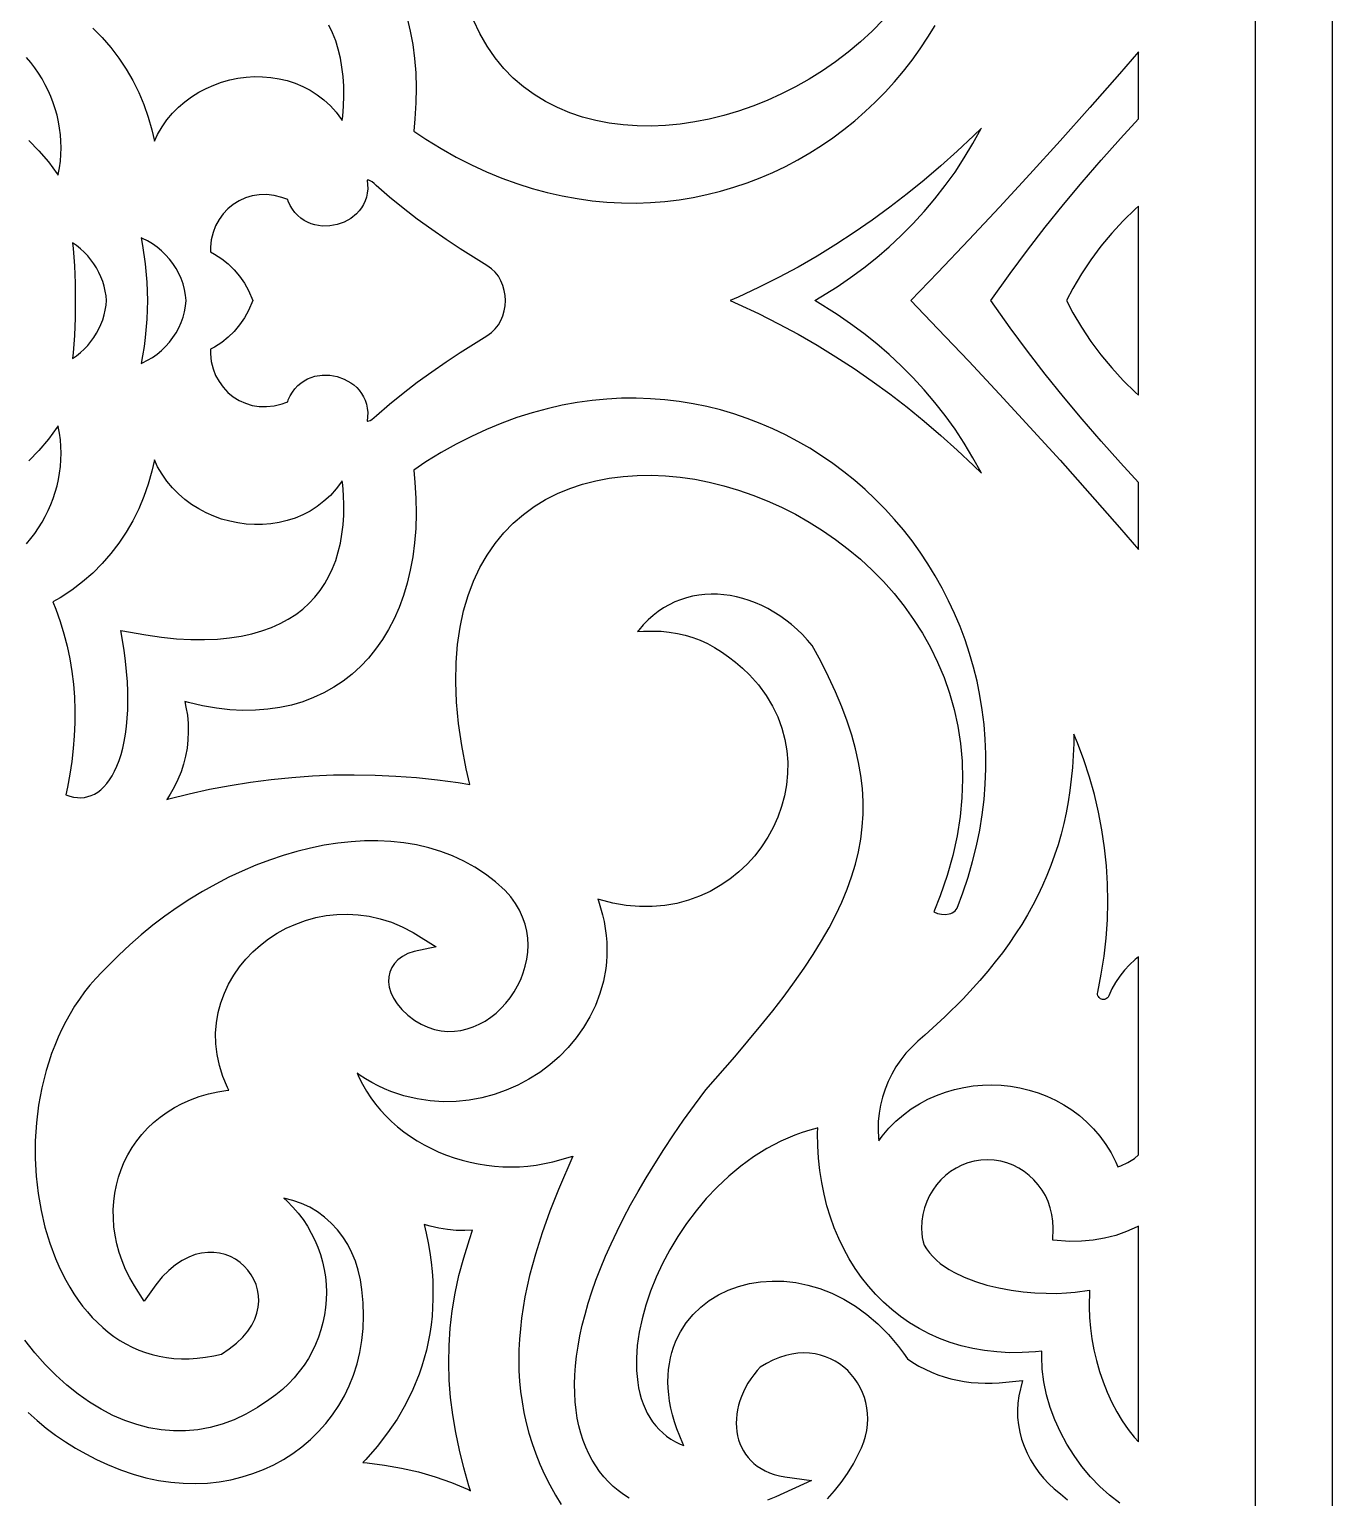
# Model space of a CAD drawing. Extents: x -375 to 375, y -1025 to 1025.
# Drawn here: x -192.2 to -125, y -570.1 to -494.4 of the extents above; entities that cross this region are included whole.
import ezdxf

# ---------------------------------------------------------------- set-up
doc = ezdxf.new("R2010")
doc.units = 0
doc.layers.add('LAYER_10', color=1, linetype='CONTINUOUS')

msp = doc.modelspace()

# ---------------------------------------------------------------- linework, layer by layer
at = {"layer": 'LAYER_10'}
for points in [[(-129.002, -693.463), (-125.002, -693.463), (-125.002, -464.039), (-129.002, -464.039)], [(-137.916, -502.311), (-136.937, -501.175), (-135.938, -500.056), (-135.002, -499.046), (-135.002, -495.587), (-135.986, -496.725), (-137.511, -498.461), (-139.051, -500.186), (-140.604, -501.899), (-142.171, -503.601), (-143.752, -505.291), (-145.346, -506.969), (-146.744, -508.417), (-145.346, -509.865), (-143.752, -511.543), (-142.171, -513.233), (-140.604, -514.935), (-139.051, -516.648), (-137.511, -518.373), (-135.986, -520.109), (-135.002, -521.247), (-135.002, -517.788), (-135.938, -516.778), (-136.937, -515.659), (-137.916, -514.523), (-138.872, -513.37), (-139.808, -512.201), (-140.721, -511.016), (-141.612, -509.814), (-142.609, -508.417), (-141.612, -507.02), (-140.721, -505.818), (-139.808, -504.633), (-138.872, -503.464)], [(-145.496, -503.169), (-144.966, -502.491), (-144.462, -501.79), (-143.985, -501.066), (-143.535, -500.321), (-143.114, -499.553), (-143.1, -499.523), (-143.512, -499.926), (-144.348, -500.708), (-145.195, -501.468), (-146.056, -502.203), (-146.93, -502.916), (-147.821, -503.604), (-148.728, -504.269), (-149.652, -504.91), (-150.596, -505.526), (-151.56, -506.118), (-152.545, -506.685), (-153.552, -507.228), (-154.583, -507.745), (-155.638, -508.237), (-156.056, -508.417), (-155.638, -508.597), (-154.583, -509.089), (-153.552, -509.606), (-152.545, -510.149), (-151.56, -510.716), (-150.596, -511.308), (-149.652, -511.924), (-148.728, -512.565), (-147.821, -513.23), (-146.93, -513.918), (-146.056, -514.631), (-145.195, -515.367), (-144.348, -516.126), (-143.512, -516.908), (-143.1, -517.311), (-143.114, -517.281), (-143.535, -516.514), (-143.985, -515.768), (-144.462, -515.044), (-144.966, -514.343), (-145.496, -513.665), (-146.051, -513.011), (-146.629, -512.381), (-147.231, -511.775), (-147.854, -511.194), (-148.498, -510.639), (-149.161, -510.11), (-149.844, -509.607), (-150.543, -509.131), (-151.685, -508.417), (-150.543, -507.703), (-149.844, -507.227), (-149.161, -506.724), (-148.498, -506.195), (-147.854, -505.64), (-147.231, -505.059), (-146.629, -504.454), (-146.051, -503.823)], [(-172.173, -504.212), (-172.903, -503.653), (-173.61, -503.079), (-174.284, -502.492), (-174.402, -502.38), (-174.502, -502.3), (-174.593, -502.244), (-174.67, -502.212), (-174.731, -502.202), (-174.761, -502.204), (-174.733, -502.431), (-174.728, -502.656), (-174.748, -502.873), (-174.792, -503.081), (-174.857, -503.278), (-174.942, -503.463), (-175.044, -503.635), (-175.163, -503.793), (-175.301, -503.943), (-175.597, -504.184), (-175.936, -504.372), (-176.301, -504.502), (-176.683, -504.571), (-177.072, -504.576), (-177.451, -504.515), (-177.645, -504.456), (-177.829, -504.379), (-178.006, -504.283), (-178.174, -504.168), (-178.332, -504.033), (-178.478, -503.877), (-178.609, -503.702), (-178.724, -503.508), (-178.821, -503.295), (-178.849, -503.213), (-179.145, -503.096), (-179.547, -502.995), (-179.939, -502.951), (-180.319, -502.96), (-180.683, -503.018), (-181.03, -503.123), (-181.356, -503.272), (-181.658, -503.461), (-181.933, -503.688), (-182.178, -503.949), (-182.389, -504.241), (-182.563, -504.562), (-182.697, -504.908), (-182.788, -505.278), (-182.832, -505.667), (-182.828, -505.909), (-182.615, -506.019), (-182.251, -506.258), (-181.914, -506.53), (-181.607, -506.833), (-181.33, -507.165), (-181.085, -507.522), (-180.875, -507.904), (-180.652, -508.417), (-180.875, -508.931), (-181.085, -509.312), (-181.33, -509.669), (-181.607, -510.001), (-181.914, -510.304), (-182.251, -510.576), (-182.615, -510.815), (-182.828, -510.925), (-182.832, -511.167), (-182.788, -511.556), (-182.697, -511.926), (-182.563, -512.272), (-182.389, -512.593), (-182.178, -512.886), (-181.933, -513.147), (-181.658, -513.373), (-181.356, -513.562), (-181.03, -513.711), (-180.683, -513.816), (-180.319, -513.874), (-179.939, -513.883), (-179.547, -513.839), (-179.141, -513.737), (-178.941, -513.666), (-178.851, -513.627), (-178.821, -513.539), (-178.724, -513.326), (-178.609, -513.132), (-178.478, -512.957), (-178.332, -512.801), (-178.174, -512.666), (-178.006, -512.551), (-177.829, -512.455), (-177.645, -512.379), (-177.451, -512.319), (-177.072, -512.258), (-176.683, -512.263), (-176.301, -512.332), (-175.936, -512.462), (-175.603, -512.647), (-175.442, -512.766), (-175.296, -512.896), (-175.163, -513.041), (-175.044, -513.199), (-174.942, -513.371), (-174.857, -513.556), (-174.792, -513.753), (-174.748, -513.961), (-174.728, -514.178), (-174.733, -514.404), (-174.761, -514.63), (-174.731, -514.632), (-174.67, -514.622), (-174.593, -514.59), (-174.508, -514.538), (-174.279, -514.338), (-173.61, -513.755), (-172.903, -513.181), (-172.173, -512.622), (-171.431, -512.084), (-170.689, -511.57), (-169.956, -511.084), (-168.581, -510.226), (-168.348, -510.061), (-168.156, -509.877), (-167.995, -509.67), (-167.863, -509.443), (-167.76, -509.201), (-167.688, -508.946), (-167.646, -508.685), (-167.635, -508.417), (-167.646, -508.149), (-167.688, -507.888), (-167.76, -507.634), (-167.863, -507.391), (-167.995, -507.164), (-168.156, -506.957), (-168.348, -506.773), (-168.581, -506.608), (-169.956, -505.75), (-170.689, -505.264), (-171.431, -504.75)], [(-135.002, -503.542), (-135.167, -503.688), (-135.792, -504.304), (-136.383, -504.948), (-136.939, -505.619), (-137.459, -506.317), (-137.941, -507.041), (-138.385, -507.787), (-138.716, -508.417), (-138.385, -509.047), (-137.941, -509.794), (-137.459, -510.517), (-136.939, -511.215), (-136.383, -511.886), (-135.792, -512.53), (-135.167, -513.146), (-135.002, -513.292), (-135.002, -508.417)], [(-188.381, -507.432), (-188.472, -507.193), (-188.578, -506.961), (-188.7, -506.736), (-188.837, -506.518), (-188.989, -506.31), (-189.155, -506.11), (-189.334, -505.921), (-189.528, -505.743), (-189.734, -505.576), (-189.935, -505.435), (-189.902, -505.728), (-189.835, -506.625), (-189.801, -507.523), (-189.8, -508.417), (-189.801, -509.311), (-189.835, -510.209), (-189.902, -511.106), (-189.935, -511.399), (-189.734, -511.258), (-189.528, -511.091), (-189.334, -510.913), (-189.155, -510.724), (-188.989, -510.524), (-188.837, -510.316), (-188.7, -510.098), (-188.578, -509.873), (-188.472, -509.641), (-188.381, -509.402), (-188.307, -509.158), (-188.249, -508.909), (-188.208, -508.656), (-188.186, -508.417), (-188.208, -508.178), (-188.249, -507.925), (-188.307, -507.676)], [(-184.944, -506.274), (-185.14, -506.055), (-185.352, -505.851), (-185.579, -505.663), (-185.82, -505.493), (-186.074, -505.341), (-186.339, -505.209), (-186.407, -505.182), (-186.329, -505.576), (-186.194, -506.519), (-186.115, -507.465), (-186.081, -508.417), (-186.115, -509.369), (-186.194, -510.313), (-186.254, -510.788), (-186.33, -511.261), (-186.407, -511.652), (-186.339, -511.625), (-186.074, -511.493), (-185.82, -511.342), (-185.579, -511.171), (-185.352, -510.983), (-185.14, -510.779), (-184.944, -510.56), (-184.766, -510.326), (-184.605, -510.08), (-184.464, -509.822), (-184.343, -509.554), (-184.244, -509.276), (-184.166, -508.991), (-184.112, -508.698), (-184.084, -508.417), (-184.112, -508.136), (-184.166, -507.843), (-184.244, -507.558), (-184.343, -507.28), (-184.464, -507.012), (-184.605, -506.754), (-184.766, -506.508)], [(-144.579, -537.022), (-144.868, -538.053), (-145.225, -539.102), (-145.554, -539.919), (-145.359, -540.002), (-145.153, -540.051), (-144.953, -540.061), (-144.759, -540.031), (-144.681, -540.005), (-144.603, -539.967), (-144.53, -539.92), (-144.462, -539.863), (-144.401, -539.794), (-144.355, -539.727), (-144.058, -538.943), (-143.787, -538.133), (-143.552, -537.325), (-143.353, -536.519), (-143.189, -535.718), (-143.059, -534.921), (-142.963, -534.128), (-142.9, -533.341), (-142.869, -532.56), (-142.87, -531.786), (-142.901, -531.019), (-142.964, -530.26), (-143.056, -529.509), (-143.177, -528.768), (-143.327, -528.036), (-143.504, -527.314), (-143.709, -526.604), (-143.941, -525.905), (-144.198, -525.218), (-144.481, -524.544), (-144.789, -523.884), (-145.121, -523.238), (-145.477, -522.606), (-145.855, -521.99), (-146.256, -521.39), (-146.678, -520.806), (-147.121, -520.24), (-147.585, -519.692), (-148.068, -519.162), (-148.57, -518.652), (-149.091, -518.161), (-149.63, -517.691), (-150.186, -517.242), (-150.758, -516.815), (-151.346, -516.41), (-151.95, -516.029), (-152.568, -515.671), (-153.2, -515.337), (-153.845, -515.028), (-154.504, -514.745), (-155.174, -514.487), (-155.856, -514.257), (-156.548, -514.054), (-157.251, -513.879), (-157.963, -513.733), (-158.685, -513.616), (-159.414, -513.529), (-160.152, -513.473), (-160.896, -513.448), (-161.648, -513.454), (-162.405, -513.493), (-163.167, -513.566), (-163.934, -513.672), (-164.705, -513.812), (-165.48, -513.988), (-166.257, -514.199), (-167.037, -514.447), (-167.819, -514.731), (-168.601, -515.054), (-169.384, -515.414), (-170.167, -515.814), (-170.949, -516.254), (-171.73, -516.734), (-172.359, -517.155), (-172.293, -517.793), (-172.244, -518.603), (-172.231, -519.392), (-172.254, -520.157), (-172.312, -520.899), (-172.404, -521.617), (-172.531, -522.309), (-172.691, -522.976), (-172.884, -523.616), (-173.109, -524.228), (-173.366, -524.812), (-173.653, -525.366), (-173.971, -525.891), (-174.319, -526.384), (-174.695, -526.845), (-175.1, -527.273), (-175.532, -527.666), (-175.991, -528.025), (-176.476, -528.348), (-176.985, -528.634), (-177.518, -528.882), (-178.074, -529.092), (-178.651, -529.263), (-179.25, -529.394), (-179.869, -529.484), (-180.507, -529.533), (-181.163, -529.541), (-181.837, -529.506), (-182.528, -529.428), (-183.234, -529.306), (-183.957, -529.141), (-184.159, -529.083), (-184.092, -529.368), (-184.022, -529.791), (-183.982, -530.216), (-183.972, -530.641), (-183.99, -531.064), (-184.037, -531.484), (-184.113, -531.9), (-184.216, -532.31), (-184.348, -532.712), (-184.507, -533.106), (-184.693, -533.49), (-184.906, -533.863), (-185.082, -534.128), (-184.968, -534.096), (-183.925, -533.834), (-182.877, -533.604), (-181.823, -533.404), (-180.764, -533.235), (-179.701, -533.097), (-178.635, -532.99), (-177.566, -532.914), (-176.495, -532.869), (-175.423, -532.856), (-174.351, -532.873), (-173.279, -532.922), (-172.208, -533.002), (-171.139, -533.113), (-170.072, -533.256), (-169.46, -533.356), (-169.648, -532.558), (-169.878, -531.357), (-170.043, -530.209), (-170.146, -529.114), (-170.187, -528.071), (-170.171, -527.079), (-170.097, -526.138), (-169.969, -525.247), (-169.788, -524.406), (-169.556, -523.614), (-169.276, -522.871), (-168.949, -522.178), (-168.578, -521.533), (-168.165, -520.937), (-167.713, -520.389), (-167.223, -519.889), (-166.699, -519.438), (-166.144, -519.033), (-165.559, -518.676), (-164.947, -518.365), (-164.311, -518.099), (-163.653, -517.878), (-162.976, -517.7), (-162.281, -517.566), (-161.571, -517.475), (-160.849, -517.425), (-160.116, -517.416), (-159.375, -517.448), (-158.628, -517.518), (-157.877, -517.628), (-157.124, -517.776), (-156.371, -517.962), (-155.62, -518.184), (-154.875, -518.443), (-154.136, -518.737), (-153.406, -519.067), (-152.687, -519.431), (-151.981, -519.829), (-151.291, -520.261), (-150.618, -520.725), (-149.966, -521.222), (-149.335, -521.75), (-148.729, -522.31), (-148.15, -522.9), (-147.599, -523.52), (-147.08, -524.17), (-146.593, -524.848), (-146.143, -525.555), (-145.73, -526.29), (-145.358, -527.052), (-145.029, -527.84), (-144.744, -528.655), (-144.506, -529.494), (-144.319, -530.358), (-144.183, -531.245), (-144.101, -532.155), (-144.075, -533.087), (-144.108, -534.041), (-144.201, -535.015), (-144.358, -536.009)], [(-177.178, -523.359), (-176.937, -522.999), (-176.723, -522.62), (-176.537, -522.221), (-176.377, -521.805), (-176.243, -521.37), (-176.135, -520.919), (-176.053, -520.453), (-175.996, -519.971), (-175.965, -519.476), (-175.958, -518.968), (-175.976, -518.448), (-176.017, -517.917), (-176.043, -517.706), (-176.07, -517.75), (-176.348, -518.122), (-176.652, -518.46), (-176.98, -518.762), (-177.328, -519.03), (-177.695, -519.262), (-178.077, -519.461), (-178.472, -519.625), (-178.879, -519.757), (-179.294, -519.856), (-179.715, -519.922), (-180.141, -519.957), (-180.568, -519.961), (-180.995, -519.934), (-181.42, -519.877), (-181.841, -519.791), (-182.255, -519.675), (-182.66, -519.53), (-183.055, -519.357), (-183.437, -519.155), (-183.803, -518.925), (-184.152, -518.668), (-184.482, -518.383), (-184.789, -518.071), (-185.072, -517.732), (-185.328, -517.367), (-185.554, -516.977), (-185.718, -516.628), (-185.847, -517.214), (-186.036, -517.875), (-186.263, -518.522), (-186.528, -519.15), (-186.832, -519.76), (-187.173, -520.349), (-187.55, -520.916), (-187.965, -521.458), (-188.415, -521.973), (-188.901, -522.46), (-189.423, -522.918), (-189.979, -523.343), (-190.569, -523.735), (-190.949, -523.952), (-190.799, -524.317), (-190.574, -524.95), (-190.379, -525.59), (-190.214, -526.235), (-190.079, -526.885), (-189.973, -527.539), (-189.894, -528.196), (-189.843, -528.856), (-189.819, -529.518), (-189.821, -530.181), (-189.848, -530.844), (-189.9, -531.508), (-189.976, -532.17), (-190.075, -532.831), (-190.198, -533.489), (-190.286, -533.892), (-190.085, -533.962), (-189.885, -534.01), (-189.691, -534.036), (-189.504, -534.04), (-189.322, -534.023), (-189.145, -533.986), (-188.973, -533.928), (-188.805, -533.849), (-188.642, -533.749), (-188.482, -533.627), (-188.327, -533.482), (-188.178, -533.314), (-188.035, -533.124), (-187.898, -532.909), (-187.77, -532.672), (-187.65, -532.411), (-187.539, -532.126), (-187.439, -531.819), (-187.35, -531.49), (-187.273, -531.137), (-187.208, -530.763), (-187.156, -530.366), (-187.118, -529.948), (-187.094, -529.509), (-187.085, -529.049), (-187.091, -528.567), (-187.113, -528.065), (-187.152, -527.543), (-187.208, -527.001), (-187.282, -526.439), (-187.442, -525.426), (-186.168, -525.653), (-185.353, -525.767), (-184.577, -525.844), (-183.838, -525.885), (-183.138, -525.892), (-182.474, -525.865), (-181.846, -525.806), (-181.255, -525.716), (-180.699, -525.596), (-180.178, -525.447), (-179.691, -525.271), (-179.238, -525.068), (-178.818, -524.841), (-178.429, -524.589), (-178.072, -524.314), (-177.745, -524.017), (-177.447, -523.699)], [(-135.733, -542.934), (-135.973, -543.237), (-136.187, -543.559), (-136.375, -543.896), (-136.542, -544.259), (-136.574, -544.316), (-136.612, -544.361), (-136.656, -544.395), (-136.704, -544.419), (-136.755, -544.434), (-136.807, -544.438), (-136.859, -544.434), (-136.909, -544.422), (-136.957, -544.401), (-137.001, -544.373), (-137.04, -544.337), (-137.073, -544.295), (-137.097, -544.246), (-137.112, -544.192), (-137.117, -544.132), (-137.11, -544.067), (-136.923, -543.135), (-136.778, -542.207), (-136.674, -541.275), (-136.61, -540.343), (-136.586, -539.41), (-136.602, -538.478), (-136.658, -537.549), (-136.754, -536.622), (-136.889, -535.701), (-137.064, -534.785), (-137.278, -533.876), (-137.531, -532.975), (-137.823, -532.084), (-138.153, -531.203), (-138.338, -530.769), (-138.345, -531.253), (-138.371, -531.873), (-138.412, -532.481), (-138.469, -533.079), (-138.542, -533.667), (-138.631, -534.246), (-138.737, -534.815), (-138.859, -535.375), (-138.998, -535.926), (-139.154, -536.47), (-139.327, -537.005), (-139.517, -537.534), (-139.724, -538.055), (-139.949, -538.571), (-140.191, -539.08), (-140.451, -539.583), (-140.728, -540.081), (-141.024, -540.574), (-141.337, -541.063), (-141.669, -541.548), (-142.019, -542.03), (-142.387, -542.508), (-142.774, -542.984), (-143.18, -543.459), (-144.045, -544.401), (-144.987, -545.341), (-146.009, -546.285), (-146.372, -546.584), (-146.694, -546.891), (-146.99, -547.216), (-147.261, -547.559), (-147.504, -547.917), (-147.72, -548.289), (-147.908, -548.674), (-148.068, -549.07), (-148.199, -549.475), (-148.301, -549.889), (-148.372, -550.309), (-148.414, -550.734), (-148.424, -551.163), (-148.403, -551.594), (-148.387, -551.721), (-148.21, -551.48), (-147.868, -551.082), (-147.504, -550.716), (-147.118, -550.384), (-146.714, -550.085), (-146.293, -549.818), (-145.857, -549.584), (-145.409, -549.383), (-144.95, -549.213), (-144.482, -549.076), (-144.007, -548.97), (-143.527, -548.897), (-143.044, -548.854), (-142.559, -548.843), (-142.075, -548.863), (-141.594, -548.914), (-141.117, -548.996), (-140.646, -549.109), (-140.183, -549.253), (-139.73, -549.427), (-139.288, -549.631), (-138.861, -549.866), (-138.449, -550.131), (-138.055, -550.427), (-137.68, -550.752), (-137.327, -551.108), (-136.998, -551.493), (-136.695, -551.908), (-136.42, -552.352), (-136.174, -552.825), (-136.073, -553.063), (-135.918, -553.014), (-135.55, -552.843), (-135.212, -552.629), (-135.002, -552.454), (-135.002, -542.243), (-135.183, -542.385), (-135.469, -542.649)], [(-183.29, -557.514), (-183.618, -557.594), (-183.952, -557.719), (-184.291, -557.894), (-184.633, -558.12), (-184.975, -558.403), (-185.315, -558.744), (-185.651, -559.148), (-186.24, -559.99), (-186.749, -559.207), (-186.991, -558.782), (-187.201, -558.351), (-187.382, -557.916), (-187.532, -557.478), (-187.652, -557.038), (-187.742, -556.597), (-187.803, -556.158), (-187.835, -555.72), (-187.838, -555.286), (-187.813, -554.856), (-187.76, -554.431), (-187.679, -554.014), (-187.571, -553.605), (-187.435, -553.206), (-187.273, -552.817), (-187.085, -552.44), (-186.871, -552.077), (-186.632, -551.728), (-186.367, -551.395), (-186.078, -551.079), (-185.765, -550.781), (-185.428, -550.503), (-185.068, -550.245), (-184.686, -550.01), (-184.281, -549.797), (-183.855, -549.609), (-183.407, -549.447), (-182.939, -549.311), (-182.451, -549.202), (-181.943, -549.122), (-181.879, -549.116), (-181.954, -548.973), (-182.191, -548.407), (-182.368, -547.843), (-182.488, -547.281), (-182.552, -546.726), (-182.563, -546.179), (-182.522, -545.642), (-182.433, -545.118), (-182.297, -544.609), (-182.116, -544.118), (-181.895, -543.645), (-181.635, -543.194), (-181.338, -542.765), (-181.007, -542.361), (-180.644, -541.983), (-180.252, -541.634), (-179.833, -541.314), (-179.389, -541.025), (-178.922, -540.77), (-178.435, -540.55), (-177.93, -540.367), (-177.408, -540.223), (-176.874, -540.119), (-176.327, -540.058), (-175.772, -540.042), (-175.211, -540.072), (-174.645, -540.15), (-174.077, -540.279), (-173.51, -540.459), (-172.947, -540.693), (-172.389, -540.982), (-171.197, -541.733), (-172.34, -541.967), (-172.664, -542.079), (-172.94, -542.224), (-173.169, -542.394), (-173.351, -542.586), (-173.489, -542.797), (-173.585, -543.025), (-173.639, -543.268), (-173.65, -543.526), (-173.615, -543.798), (-173.532, -544.08), (-173.398, -544.371), (-173.21, -544.665), (-172.966, -544.958), (-172.663, -545.247), (-172.305, -545.522), (-171.965, -545.72), (-171.621, -545.873), (-171.278, -545.984), (-170.937, -546.053), (-170.598, -546.084), (-170.262, -546.077), (-169.931, -546.036), (-169.605, -545.961), (-169.286, -545.854), (-168.976, -545.716), (-168.675, -545.55), (-168.387, -545.357), (-168.111, -545.138), (-167.852, -544.896), (-167.609, -544.633), (-167.385, -544.35), (-167.182, -544.05), (-167.001, -543.735), (-166.843, -543.407), (-166.712, -543.068), (-166.607, -542.719), (-166.53, -542.364), (-166.483, -542.004), (-166.467, -541.641), (-166.484, -541.277), (-166.535, -540.913), (-166.621, -540.551), (-166.744, -540.192), (-166.906, -539.839), (-167.109, -539.491), (-167.354, -539.151), (-167.641, -538.824), (-168.138, -538.38), (-168.663, -537.978), (-169.21, -537.62), (-169.776, -537.306), (-170.362, -537.036), (-170.966, -536.807), (-171.586, -536.619), (-172.221, -536.471), (-172.871, -536.363), (-173.532, -536.293), (-174.204, -536.261), (-174.886, -536.265), (-175.576, -536.306), (-176.272, -536.381), (-176.972, -536.491), (-177.676, -536.635), (-178.382, -536.81), (-179.087, -537.018), (-179.791, -537.255), (-180.493, -537.523), (-181.189, -537.819), (-181.879, -538.143), (-182.562, -538.494), (-183.235, -538.871), (-183.897, -539.272), (-184.547, -539.698), (-185.183, -540.146), (-185.803, -540.616), (-186.407, -541.108), (-186.991, -541.619), (-187.556, -542.149), (-188.104, -542.702), (-188.435, -543.026), (-188.745, -543.356), (-189.039, -543.698), (-189.317, -544.052), (-189.581, -544.417), (-189.83, -544.793), (-190.064, -545.178), (-190.283, -545.573), (-190.488, -545.977), (-190.678, -546.388), (-190.854, -546.807), (-191.015, -547.233), (-191.162, -547.665), (-191.294, -548.1), (-191.518, -548.991), (-191.685, -549.894), (-191.798, -550.806), (-191.856, -551.722), (-191.86, -552.636), (-191.813, -553.544), (-191.713, -554.44), (-191.562, -555.318), (-191.362, -556.174), (-191.113, -557.002), (-190.815, -557.8), (-190.65, -558.181), (-190.473, -558.554), (-190.284, -558.916), (-190.084, -559.267), (-189.872, -559.606), (-189.65, -559.932), (-189.417, -560.245), (-189.174, -560.544), (-188.92, -560.828), (-188.656, -561.097), (-188.382, -561.35), (-188.097, -561.587), (-187.803, -561.807), (-187.499, -562.01), (-187.185, -562.195), (-186.861, -562.361), (-186.528, -562.509), (-186.185, -562.637), (-185.832, -562.744), (-185.47, -562.832), (-185.098, -562.898), (-184.716, -562.942), (-184.324, -562.963), (-183.922, -562.961), (-183.511, -562.935), (-183.089, -562.885), (-182.658, -562.809), (-182.261, -562.717), (-181.859, -562.453), (-181.485, -562.155), (-181.171, -561.85), (-180.913, -561.539), (-180.707, -561.227), (-180.55, -560.914), (-180.44, -560.604), (-180.372, -560.297), (-180.345, -559.995), (-180.355, -559.701), (-180.4, -559.414), (-180.479, -559.138), (-180.59, -558.875), (-180.73, -558.627), (-180.897, -558.396), (-181.09, -558.185), (-181.307, -557.996), (-181.544, -557.833), (-181.8, -557.697), (-182.073, -557.591), (-182.36, -557.518), (-182.66, -557.478), (-182.97, -557.476)], [(-135.85, -566.166), (-135.547, -566.601), (-135.223, -567.002), (-135.002, -567.234), (-135.002, -556.129), (-135.074, -556.167), (-135.618, -556.405), (-136.18, -556.599), (-136.757, -556.747), (-137.345, -556.848), (-137.941, -556.902), (-138.542, -556.907), (-139.428, -556.842), (-139.397, -556.235), (-139.414, -555.874), (-139.466, -555.523), (-139.55, -555.185), (-139.664, -554.861), (-139.807, -554.552), (-139.977, -554.261), (-140.173, -553.99), (-140.392, -553.739), (-140.634, -553.512), (-140.895, -553.309), (-141.175, -553.132), (-141.471, -552.984), (-141.783, -552.866), (-142.107, -552.779), (-142.444, -552.726), (-142.791, -552.707), (-143.138, -552.726), (-143.475, -552.779), (-143.8, -552.866), (-144.111, -552.984), (-144.407, -553.132), (-144.687, -553.309), (-144.949, -553.512), (-145.19, -553.739), (-145.409, -553.99), (-145.605, -554.261), (-145.775, -554.552), (-145.918, -554.861), (-146.033, -555.185), (-146.116, -555.523), (-146.168, -555.874), (-146.186, -556.237), (-146.175, -556.479), (-146.146, -556.71), (-146.1, -556.927), (-146.05, -557.098), (-145.932, -557.289), (-145.781, -557.493), (-145.611, -557.686), (-145.423, -557.87), (-145.219, -558.043), (-144.999, -558.206), (-144.765, -558.36), (-144.52, -558.501), (-143.984, -558.761), (-143.414, -558.98), (-142.815, -559.162), (-142.199, -559.309), (-141.575, -559.423), (-140.955, -559.505), (-140.348, -559.559), (-139.766, -559.585), (-139.218, -559.588), (-138.717, -559.568), (-138.272, -559.53), (-137.535, -559.424), (-137.552, -560.307), (-137.533, -560.838), (-137.485, -561.382), (-137.408, -561.936), (-137.304, -562.496), (-137.173, -563.055), (-137.015, -563.61), (-136.831, -564.157), (-136.622, -564.69), (-136.388, -565.206), (-136.13, -565.699)], [(-169.592, -569.689), (-169.429, -569.768), (-169.511, -569.512), (-169.777, -568.582), (-170.005, -567.663), (-170.194, -566.754), (-170.344, -565.852), (-170.454, -564.956), (-170.523, -564.063), (-170.55, -563.172), (-170.534, -562.28), (-170.474, -561.386), (-170.37, -560.488), (-170.22, -559.584), (-170.024, -558.672), (-169.781, -557.75), (-169.49, -556.817), (-169.319, -556.336), (-169.728, -556.353), (-170.177, -556.341), (-170.624, -556.299), (-171.067, -556.228), (-171.506, -556.127), (-171.813, -556.035), (-171.708, -556.489), (-171.608, -556.99), (-171.525, -557.485), (-171.46, -557.973), (-171.411, -558.455), (-171.379, -558.931), (-171.363, -559.401), (-171.364, -559.864), (-171.381, -560.321), (-171.414, -560.772), (-171.463, -561.217), (-171.528, -561.656), (-171.608, -562.088), (-171.703, -562.514), (-171.814, -562.933), (-171.939, -563.347), (-172.08, -563.757), (-172.402, -564.549), (-172.782, -565.32), (-173.216, -566.065), (-173.702, -566.786), (-174.24, -567.483), (-174.827, -568.155), (-174.983, -568.315), (-174.759, -568.329), (-173.868, -568.436), (-172.986, -568.591), (-172.115, -568.794), (-171.258, -569.046), (-170.416, -569.344)]]:
    msp.add_lwpolyline(points, close=True, dxfattribs=at)
for points in [[(-172.691, -493.858), (-172.531, -494.525), (-172.404, -495.217), (-172.312, -495.935), (-172.254, -496.677), (-172.231, -497.442), (-172.244, -498.231), (-172.293, -499.041), (-172.359, -499.679), (-171.73, -500.1), (-170.949, -500.58), (-170.167, -501.02), (-169.384, -501.42), (-168.601, -501.78), (-167.819, -502.103), (-167.037, -502.388), (-166.257, -502.635), (-165.48, -502.846), (-164.705, -503.022), (-163.934, -503.162), (-163.167, -503.268), (-162.405, -503.341), (-161.648, -503.38), (-160.896, -503.387), (-160.152, -503.361), (-159.414, -503.305), (-158.685, -503.218), (-157.963, -503.101), (-157.251, -502.955), (-156.548, -502.78), (-155.856, -502.577), (-155.174, -502.347), (-154.504, -502.09), (-153.845, -501.806), (-153.2, -501.497), (-152.568, -501.164), (-151.95, -500.805), (-151.346, -500.424), (-150.758, -500.019), (-150.186, -499.592), (-149.63, -499.143), (-149.091, -498.673), (-148.57, -498.182), (-148.068, -497.672), (-147.585, -497.142), (-147.121, -496.594), (-146.678, -496.028), (-146.256, -495.444), (-145.855, -494.844), (-145.477, -494.228)], [(-148.15, -493.934), (-148.729, -494.525), (-149.335, -495.084), (-149.966, -495.612), (-150.618, -496.109), (-151.291, -496.573), (-151.981, -497.005), (-152.687, -497.403), (-153.406, -497.767), (-154.136, -498.097), (-154.875, -498.391), (-155.62, -498.65), (-156.371, -498.873), (-157.124, -499.058), (-157.877, -499.206), (-158.628, -499.316), (-159.375, -499.387), (-160.116, -499.418), (-160.849, -499.409), (-161.571, -499.359), (-162.281, -499.268), (-162.976, -499.134), (-163.653, -498.956), (-164.311, -498.735), (-164.947, -498.47), (-165.559, -498.158), (-166.144, -497.801), (-166.699, -497.396), (-167.223, -496.945), (-167.713, -496.445), (-168.165, -495.897), (-168.578, -495.301), (-168.949, -494.656), (-169.276, -493.963)], [(-188.901, -494.374), (-188.415, -494.861), (-187.965, -495.377), (-187.55, -495.918), (-187.173, -496.485), (-186.832, -497.074), (-186.528, -497.684), (-186.263, -498.313), (-186.036, -498.959), (-185.847, -499.62), (-185.718, -500.206), (-185.554, -499.857), (-185.328, -499.467), (-185.072, -499.102), (-184.789, -498.763), (-184.482, -498.451), (-184.152, -498.166), (-183.803, -497.909), (-183.437, -497.679), (-183.055, -497.478), (-182.66, -497.304), (-182.255, -497.159), (-181.841, -497.043), (-181.42, -496.957), (-180.995, -496.9), (-180.568, -496.873), (-180.141, -496.877), (-179.715, -496.912), (-179.294, -496.979), (-178.879, -497.077), (-178.472, -497.209), (-178.077, -497.373), (-177.695, -497.572), (-177.328, -497.804), (-176.98, -498.072), (-176.652, -498.374), (-176.348, -498.712), (-176.07, -499.085), (-176.043, -499.128), (-176.017, -498.917), (-175.976, -498.386), (-175.958, -497.866), (-175.965, -497.358), (-175.996, -496.863), (-176.053, -496.381), (-176.135, -495.915), (-176.243, -495.464), (-176.377, -495.03), (-176.537, -494.613), (-176.723, -494.214)], [(-192.194, -500.157), (-191.673, -500.693), (-191.183, -501.269), (-190.726, -501.887), (-190.679, -501.959), (-190.671, -501.924), (-190.61, -501.579), (-190.566, -501.234), (-190.54, -500.89), (-190.531, -500.547), (-190.54, -500.205), (-190.565, -499.866), (-190.607, -499.529), (-190.665, -499.195), (-190.739, -498.865), (-190.829, -498.539), (-190.934, -498.218), (-191.055, -497.902), (-191.191, -497.592), (-191.341, -497.288), (-191.507, -496.991), (-191.686, -496.702), (-191.88, -496.421), (-192.087, -496.148), (-192.308, -495.884)], [(-192.308, -520.95), (-192.087, -520.686), (-191.88, -520.414), (-191.686, -520.132), (-191.507, -519.843), (-191.341, -519.546), (-191.191, -519.242), (-191.055, -518.932), (-190.934, -518.616), (-190.829, -518.295), (-190.739, -517.969), (-190.665, -517.639), (-190.607, -517.305), (-190.565, -516.969), (-190.54, -516.629), (-190.531, -516.287), (-190.54, -515.944), (-190.566, -515.6), (-190.61, -515.255), (-190.671, -514.91), (-190.679, -514.875), (-190.726, -514.947), (-191.183, -515.565), (-191.673, -516.141), (-192.194, -516.677)], [(-161.255, -570.145), (-161.541, -569.96), (-161.815, -569.758), (-162.076, -569.537), (-162.324, -569.3), (-162.557, -569.045), (-162.775, -568.773), (-162.977, -568.485), (-163.164, -568.18), (-163.335, -567.859), (-163.488, -567.522), (-163.625, -567.17), (-163.744, -566.802), (-163.845, -566.418), (-163.928, -566.02), (-163.992, -565.606), (-164.037, -565.178), (-164.062, -564.735), (-164.068, -564.277), (-164.054, -563.805), (-164.02, -563.319), (-163.964, -562.818), (-163.888, -562.303), (-163.79, -561.774), (-163.67, -561.231), (-163.528, -560.673), (-163.363, -560.102), (-163.176, -559.517), (-162.964, -558.917), (-162.729, -558.304), (-162.469, -557.678), (-162.185, -557.037), (-161.876, -556.383), (-161.541, -555.715), (-161.18, -555.033), (-160.793, -554.338), (-160.379, -553.63), (-159.937, -552.908), (-159.468, -552.173), (-158.971, -551.425), (-158.446, -550.663), (-157.891, -549.889), (-157.301, -549.093), (-155.802, -547.389), (-154.461, -545.788), (-153.847, -545.02), (-153.27, -544.27), (-152.73, -543.537), (-152.229, -542.819), (-151.765, -542.116), (-151.34, -541.426), (-150.953, -540.746), (-150.605, -540.077), (-150.294, -539.416), (-150.023, -538.762), (-149.79, -538.113), (-149.595, -537.468), (-149.439, -536.824), (-149.321, -536.181), (-149.242, -535.536), (-149.202, -534.887), (-149.2, -534.233), (-149.237, -533.571), (-149.314, -532.901), (-149.43, -532.219), (-149.587, -531.524), (-149.783, -530.816), (-150.021, -530.091), (-150.299, -529.348), (-150.619, -528.587), (-150.981, -527.805), (-151.385, -527.001), (-151.817, -526.199), (-152.058, -525.917), (-152.326, -525.632), (-152.603, -525.365), (-152.889, -525.115), (-153.183, -524.882), (-153.484, -524.668), (-153.792, -524.472), (-154.105, -524.294), (-154.422, -524.135), (-154.744, -523.994), (-155.068, -523.872), (-155.395, -523.77), (-155.722, -523.687), (-156.051, -523.623), (-156.379, -523.579), (-156.706, -523.554), (-157.031, -523.55), (-157.353, -523.566), (-157.672, -523.602), (-157.987, -523.658), (-158.298, -523.735), (-158.602, -523.833), (-158.901, -523.952), (-159.193, -524.092), (-159.477, -524.254), (-159.753, -524.438), (-160.021, -524.644), (-160.279, -524.872), (-160.527, -525.124), (-160.764, -525.399), (-160.826, -525.481), (-160.515, -525.459), (-160.054, -525.449), (-159.611, -525.463), (-159.184, -525.503), (-158.77, -525.569), (-158.369, -525.661), (-157.978, -525.779), (-157.597, -525.925), (-157.224, -526.098), (-156.858, -526.298), (-156.496, -526.525), (-156.136, -526.78), (-155.777, -527.061), (-155.417, -527.37), (-155.045, -527.715), (-154.591, -528.23), (-154.2, -528.764), (-153.869, -529.314), (-153.599, -529.878), (-153.387, -530.452), (-153.231, -531.034), (-153.131, -531.619), (-153.084, -532.205), (-153.09, -532.789), (-153.145, -533.368), (-153.249, -533.938), (-153.399, -534.497), (-153.593, -535.043), (-153.831, -535.571), (-154.11, -536.081), (-154.428, -536.568), (-154.785, -537.03), (-155.177, -537.464), (-155.604, -537.868), (-156.064, -538.238), (-156.556, -538.572), (-157.076, -538.867), (-157.625, -539.121), (-158.2, -539.329), (-158.799, -539.489), (-159.421, -539.599), (-160.063, -539.656), (-160.724, -539.656), (-161.402, -539.597), (-162.094, -539.476), (-162.799, -539.291), (-162.872, -539.266), (-162.841, -539.349), (-162.724, -539.71), (-162.625, -540.069), (-162.545, -540.427), (-162.482, -540.782), (-162.438, -541.135), (-162.41, -541.485), (-162.399, -541.831), (-162.404, -542.174), (-162.426, -542.513), (-162.463, -542.851), (-162.582, -543.503), (-162.759, -544.137), (-162.991, -544.749), (-163.274, -545.335), (-163.605, -545.893), (-163.98, -546.422), (-164.397, -546.919), (-164.852, -547.382), (-165.342, -547.81), (-165.864, -548.2), (-166.416, -548.55), (-166.993, -548.858), (-167.593, -549.123), (-168.214, -549.342), (-168.851, -549.512), (-169.502, -549.633), (-170.165, -549.7), (-170.835, -549.714), (-171.51, -549.67), (-172.187, -549.567), (-172.861, -549.403), (-173.528, -549.177), (-173.862, -549.038), (-174.192, -548.884), (-174.518, -548.712), (-174.841, -548.524), (-175.16, -548.318), (-175.272, -548.239), (-175.181, -548.449), (-174.998, -548.814), (-174.794, -549.166), (-174.57, -549.506), (-174.328, -549.833), (-174.067, -550.146), (-173.79, -550.446), (-173.496, -550.732), (-173.188, -551.003), (-172.864, -551.259), (-172.527, -551.5), (-172.178, -551.725), (-171.816, -551.935), (-171.444, -552.128), (-171.062, -552.304), (-170.671, -552.463), (-170.271, -552.604), (-169.865, -552.728), (-169.452, -552.833), (-169.034, -552.919), (-168.612, -552.987), (-168.186, -553.035), (-167.758, -553.064), (-167.329, -553.073), (-166.898, -553.061), (-166.468, -553.029), (-166.039, -552.976), (-165.613, -552.901), (-165.189, -552.805), (-164.151, -552.514), (-164.89, -554.233), (-165.334, -555.351), (-165.735, -556.464), (-166.086, -557.572), (-166.384, -558.675), (-166.624, -559.774), (-166.72, -560.319), (-166.8, -560.864), (-166.862, -561.409), (-166.907, -561.952), (-166.934, -562.493), (-166.942, -563.034), (-166.931, -563.574), (-166.9, -564.112), (-166.848, -564.65), (-166.774, -565.187), (-166.679, -565.723), (-166.562, -566.258), (-166.421, -566.793), (-166.257, -567.327), (-166.068, -567.861), (-165.854, -568.395), (-165.614, -568.928), (-165.348, -569.462), (-165.055, -569.995), (-164.763, -570.479)], [(-135.962, -570.402), (-136.495, -569.992), (-137, -569.537), (-137.476, -569.041), (-137.92, -568.51), (-138.328, -567.947), (-138.699, -567.357), (-139.029, -566.745), (-139.315, -566.114), (-139.556, -565.47), (-139.747, -564.815), (-139.885, -564.156), (-139.969, -563.496), (-139.993, -562.842), (-139.983, -562.571), (-140.312, -562.607), (-140.994, -562.645), (-141.659, -562.646), (-142.306, -562.61), (-142.936, -562.537), (-143.547, -562.43), (-144.14, -562.289), (-144.713, -562.115), (-145.267, -561.908), (-145.801, -561.671), (-146.313, -561.403), (-146.805, -561.106), (-147.275, -560.781), (-147.722, -560.429), (-148.147, -560.051), (-148.549, -559.648), (-148.927, -559.221), (-149.281, -558.772), (-149.611, -558.3), (-149.917, -557.808), (-150.197, -557.297), (-150.452, -556.767), (-150.681, -556.219), (-150.884, -555.654), (-151.06, -555.075), (-151.21, -554.48), (-151.333, -553.872), (-151.428, -553.252), (-151.495, -552.62), (-151.534, -551.977), (-151.545, -551.325), (-151.537, -551.065), (-151.561, -551.07), (-151.949, -551.174), (-152.331, -551.295), (-152.708, -551.431), (-153.078, -551.582), (-153.443, -551.749), (-153.801, -551.929), (-154.151, -552.122), (-154.838, -552.551), (-155.494, -553.027), (-156.121, -553.547), (-156.716, -554.107), (-157.278, -554.702), (-157.806, -555.328), (-158.297, -555.98), (-158.751, -556.654), (-159.166, -557.346), (-159.539, -558.05), (-159.87, -558.761), (-160.157, -559.476), (-160.398, -560.19), (-160.592, -560.897), (-160.738, -561.594), (-160.835, -562.275), (-160.88, -562.935), (-160.874, -563.569), (-160.815, -564.178), (-160.766, -564.464), (-160.704, -564.744), (-160.628, -565.015), (-160.538, -565.275), (-160.435, -565.525), (-160.318, -565.763), (-160.188, -565.991), (-160.044, -566.206), (-159.885, -566.409), (-159.713, -566.601), (-159.525, -566.779), (-159.323, -566.945), (-159.105, -567.097), (-158.871, -567.236), (-158.621, -567.361), (-158.43, -567.439), (-158.485, -567.327), (-158.649, -566.949), (-158.793, -566.577), (-158.916, -566.211), (-159.02, -565.851), (-159.104, -565.498), (-159.169, -565.151), (-159.216, -564.81), (-159.244, -564.476), (-159.255, -564.15), (-159.247, -563.83), (-159.223, -563.519), (-159.182, -563.215), (-159.125, -562.92), (-159.052, -562.633), (-158.963, -562.355), (-158.86, -562.086), (-158.742, -561.827), (-158.609, -561.573), (-158.309, -561.108), (-157.957, -560.682), (-157.561, -560.299), (-157.125, -559.961), (-156.652, -559.669), (-156.148, -559.426), (-155.616, -559.231), (-155.06, -559.087), (-154.483, -558.993), (-153.89, -558.952), (-153.284, -558.965), (-152.67, -559.033), (-152.05, -559.158), (-151.429, -559.34), (-150.811, -559.581), (-150.198, -559.882), (-149.596, -560.245), (-149.008, -560.67), (-148.44, -561.158), (-148.16, -561.429), (-147.889, -561.714), (-147.624, -562.016), (-147.366, -562.335), (-147.115, -562.671), (-146.909, -562.969), (-146.639, -563.147), (-146.323, -563.333), (-146.002, -563.501), (-145.677, -563.65), (-145.347, -563.781), (-145.013, -563.895), (-144.675, -563.991), (-144.333, -564.07), (-143.986, -564.132), (-143.634, -564.178), (-143.277, -564.208), (-142.916, -564.221), (-142.55, -564.219), (-142.182, -564.201), (-140.99, -564.073), (-141.177, -564.875), (-141.229, -565.243), (-141.249, -565.615), (-141.237, -565.99), (-141.196, -566.364), (-141.125, -566.736), (-141.027, -567.105), (-140.9, -567.467), (-140.748, -567.822), (-140.57, -568.167), (-140.369, -568.5), (-140.144, -568.818), (-139.898, -569.121), (-139.632, -569.406), (-139.346, -569.671), (-139.029, -569.924), (-138.665, -570.235)], [(-192.223, -565.737), (-191.77, -566.143), (-191.3, -566.53), (-190.813, -566.896), (-190.308, -567.242), (-189.788, -567.566), (-189.252, -567.867), (-188.701, -568.146), (-188.134, -568.402), (-187.472, -568.679), (-186.815, -568.907), (-186.162, -569.09), (-185.512, -569.229), (-184.868, -569.325), (-184.231, -569.379), (-183.603, -569.392), (-182.985, -569.365), (-182.378, -569.299), (-181.784, -569.195), (-181.205, -569.054), (-180.642, -568.878), (-180.096, -568.667), (-179.569, -568.422), (-179.063, -568.145), (-178.579, -567.836), (-178.119, -567.496), (-177.683, -567.127), (-177.274, -566.73), (-176.893, -566.305), (-176.541, -565.853), (-176.22, -565.376), (-175.932, -564.874), (-175.677, -564.348), (-175.458, -563.8), (-175.275, -563.229), (-175.13, -562.638), (-175.026, -562.026), (-174.963, -561.395), (-174.942, -560.746), (-174.967, -560.079), (-175.038, -559.389), (-175.107, -558.883), (-175.214, -558.4), (-175.359, -557.936), (-175.541, -557.493), (-175.758, -557.072), (-176.009, -556.676), (-176.292, -556.308), (-176.605, -555.969), (-176.948, -555.663), (-177.319, -555.39), (-177.717, -555.153), (-178.14, -554.955), (-178.587, -554.797), (-179.049, -554.685), (-178.88, -554.837), (-178.584, -555.14), (-178.311, -555.457), (-178.062, -555.787), (-177.835, -556.128), (-177.633, -556.479), (-177.453, -556.84), (-177.297, -557.209), (-177.165, -557.584), (-177.056, -557.966), (-176.971, -558.352), (-176.909, -558.742), (-176.871, -559.134), (-176.856, -559.527), (-176.865, -559.92), (-176.898, -560.313), (-176.954, -560.704), (-177.034, -561.091), (-177.137, -561.474), (-177.264, -561.851), (-177.414, -562.222), (-177.589, -562.585), (-177.786, -562.939), (-178.007, -563.284), (-178.252, -563.616), (-178.52, -563.937), (-178.812, -564.244), (-179.127, -564.536), (-179.465, -564.813), (-179.821, -565.069), (-180.404, -565.469), (-181.004, -565.815), (-181.613, -566.102), (-182.229, -566.332), (-182.852, -566.504), (-183.479, -566.618), (-184.109, -566.676), (-184.741, -566.678), (-185.372, -566.624), (-186, -566.517), (-186.626, -566.355), (-187.246, -566.142), (-187.86, -565.876), (-188.467, -565.56), (-189.065, -565.195), (-189.653, -564.78), (-190.229, -564.318), (-190.794, -563.808), (-191.345, -563.253), (-191.882, -562.651), (-192.404, -562.005)], [(-151.037, -570.174), (-150.668, -569.769), (-150.322, -569.336), (-149.999, -568.872), (-149.701, -568.38), (-149.427, -567.852), (-149.278, -567.546), (-149.161, -567.247), (-149.071, -566.948), (-149.008, -566.651), (-148.971, -566.356), (-148.958, -566.064), (-148.968, -565.777), (-149.002, -565.495), (-149.057, -565.219), (-149.134, -564.952), (-149.231, -564.693), (-149.348, -564.444), (-149.483, -564.206), (-149.636, -563.981), (-149.806, -563.769), (-149.992, -563.572), (-150.193, -563.392), (-150.408, -563.228), (-150.637, -563.083), (-150.879, -562.957), (-151.132, -562.852), (-151.397, -562.769), (-151.672, -562.708), (-151.957, -562.672), (-152.251, -562.661), (-152.554, -562.676), (-152.866, -562.72), (-153.185, -562.793), (-153.511, -562.897), (-153.843, -563.033), (-154.181, -563.204), (-154.496, -563.393), (-154.659, -563.571), (-154.831, -563.781), (-154.988, -563.996), (-155.13, -564.216), (-155.258, -564.441), (-155.37, -564.668), (-155.468, -564.898), (-155.551, -565.129), (-155.618, -565.36), (-155.671, -565.592), (-155.708, -565.822), (-155.731, -566.05), (-155.738, -566.275), (-155.73, -566.496), (-155.708, -566.713), (-155.67, -566.925), (-155.617, -567.131), (-155.55, -567.33), (-155.467, -567.522), (-155.37, -567.707), (-155.257, -567.883), (-155.129, -568.05), (-154.986, -568.208), (-154.826, -568.356), (-154.651, -568.493), (-154.458, -568.619), (-154.248, -568.733), (-154.02, -568.834), (-153.774, -568.921), (-153.51, -568.993), (-153.227, -569.05), (-151.863, -569.227), (-153.689, -570.077), (-154.123, -570.254)]]:
    msp.add_lwpolyline(points, dxfattribs=at)

doc.saveas('drawing.dxf')
